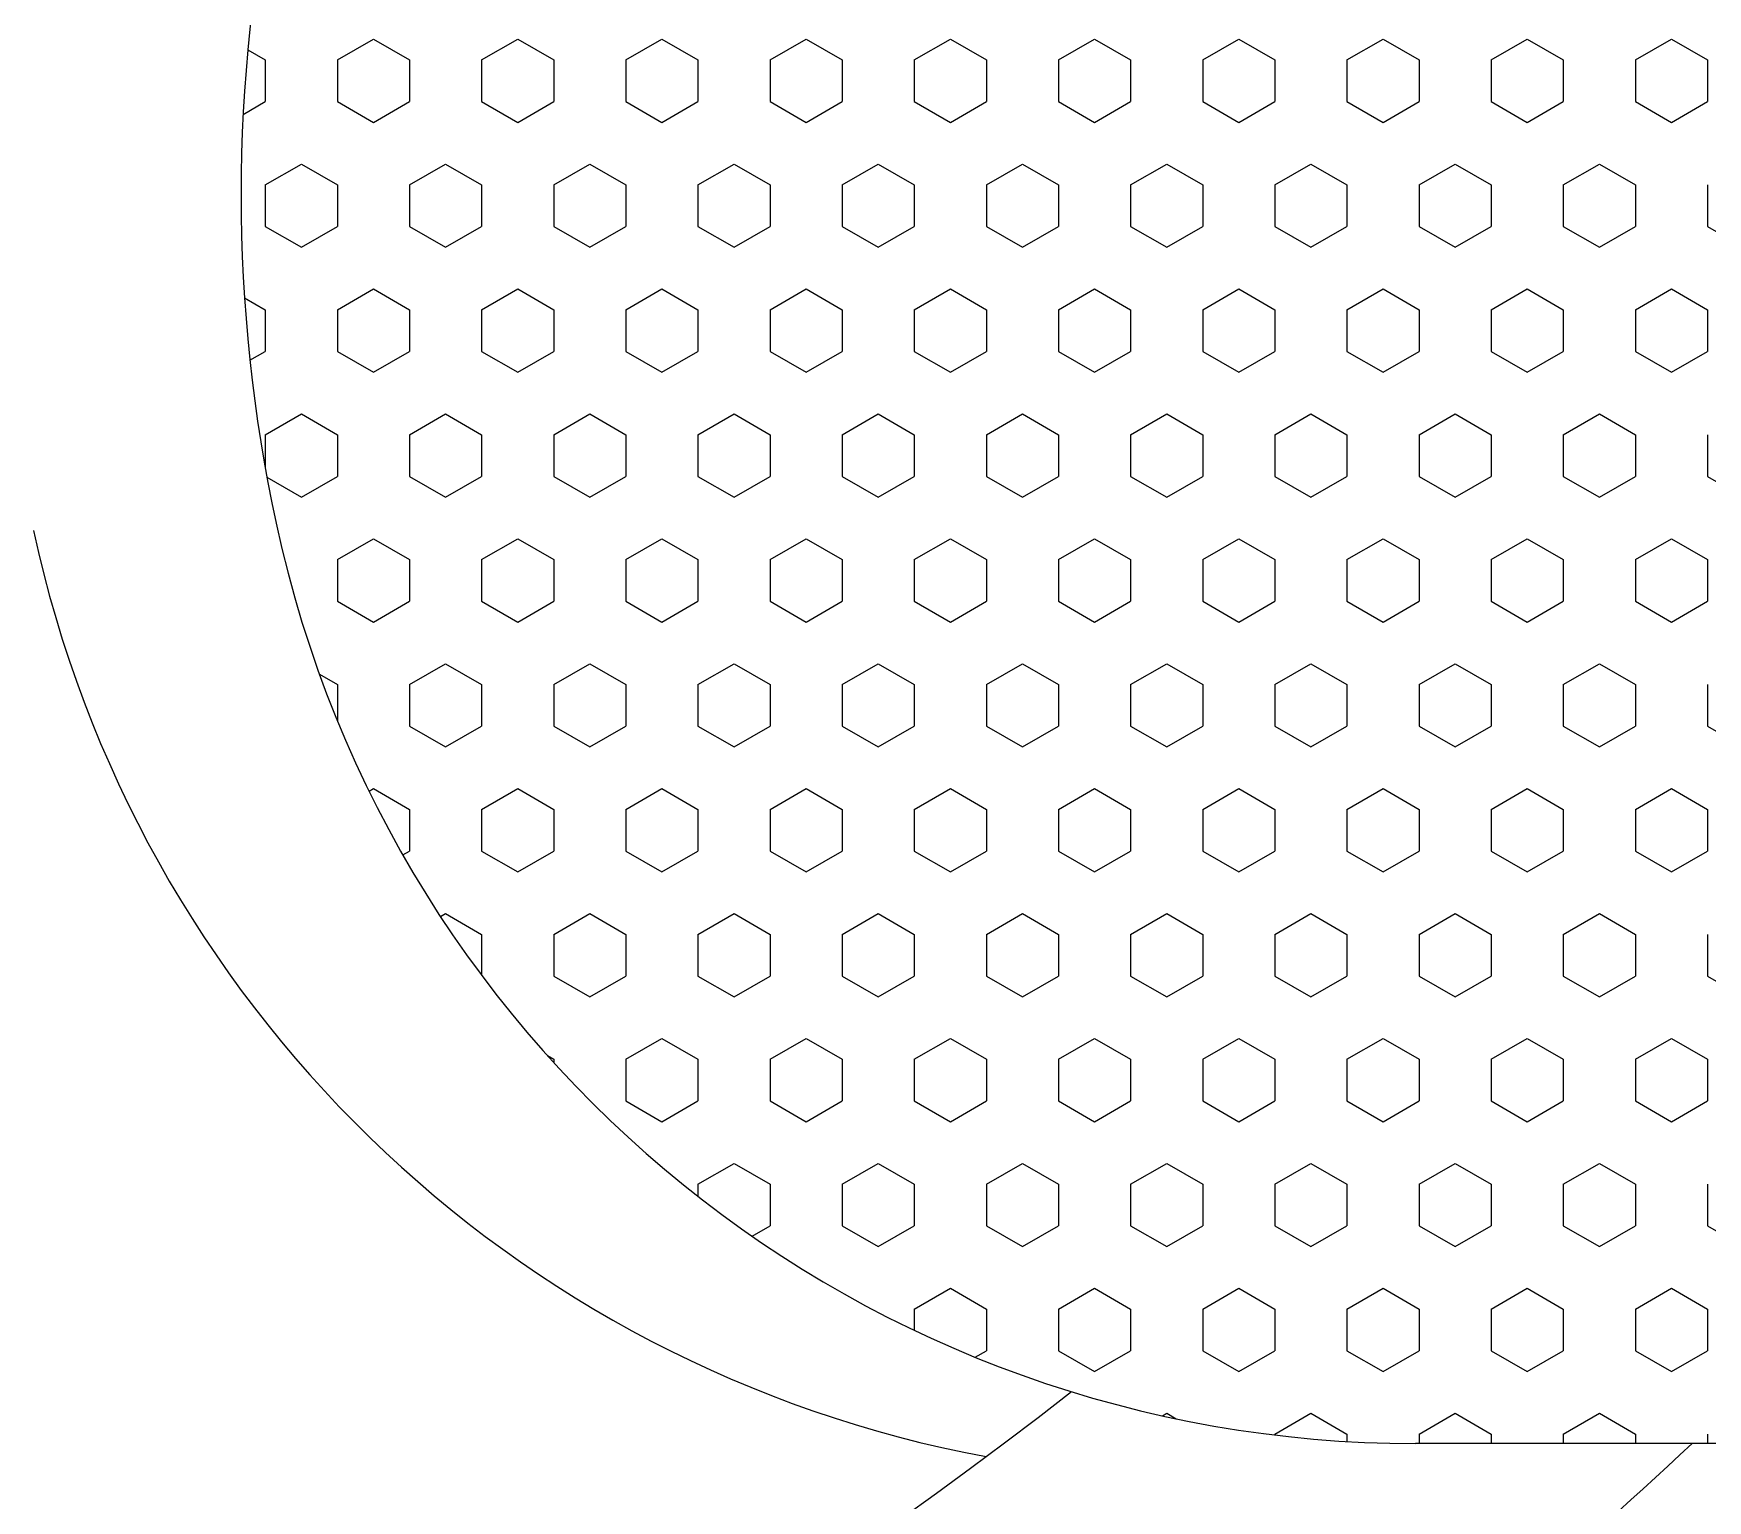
# Model space of a CAD drawing. Header units: millimetres. Extents: x 154.1 to 235.2, y 94.9 to 137.4.
# Drawn here: x 160.8364 to 160.9369, y 120.1725 to 120.2606 of the extents above; entities that cross this region are included whole.
import ezdxf

# ---------------------------------------------------------------- set-up
doc = ezdxf.new("R2010")
doc.units = ezdxf.units.MM
doc.header["$LTSCALE"] = 0.05
doc.layers.add('ACES-I', color=251, linetype='Continuous')

# ---------------------------------------------------------------- blocks, each defined once
blk = doc.blocks.new('*X8')
at = {"color": 0}
for p, q in [((6.145000000867138, 2.593746083833747), (6.146250000867138, 2.595911147343208)), ((6.160000000869939, 2.59374608383213), (6.161250000869939, 2.595911147341591)), ((6.175000000872739, 2.593746083830513), (6.176250000872739, 2.595911147339974)), ((6.190000000875539, 2.593746083828897), (6.191250000875539, 2.595911147338358)), ((6.205000000878339, 2.59374608382728), (6.206250000878339, 2.595911147336741)), ((6.133750000865271, 2.591581020325364), (6.135000000865271, 2.593746083834825)), ((6.135000000000002, 2.59374608498), (6.137500000000002, 2.59374608498)), ((6.138750001425314, 2.591581021647834), (6.137500001425314, 2.593746085157295)), ((6.142500000000002, 2.59374608498), (6.145000000000002, 2.59374608498)), ((6.148750000868072, 2.591581020323747), (6.150000000868071, 2.593746083833208)), ((6.150000000000002, 2.59374608498), (6.152500000000003, 2.59374608498)), ((6.153750001428115, 2.591581021649452), (6.152500001428115, 2.593746085158913)), ((6.157500000000002, 2.59374608498), (6.160000000000003, 2.59374608498)), ((6.163750000870872, 2.591581020322131), (6.165000000870871, 2.593746083831592)), ((6.165000000000003, 2.59374608498), (6.167500000000003, 2.59374608498)), ((6.168750001430915, 2.591581021651069), (6.167500001430915, 2.59374608516053)), ((6.172500000000003, 2.59374608498), (6.175000000000003, 2.59374608498)), ((6.178750000873673, 2.591581020320513), (6.180000000873672, 2.593746083829974)), ((6.180000000000003, 2.59374608498), (6.182500000000004, 2.59374608498)), ((6.183750001433716, 2.591581021652686), (6.182500001433716, 2.593746085162147)), ((6.187500000000004, 2.59374608498), (6.190000000000004, 2.59374608498)), ((6.193750000876473, 2.591581020318896), (6.195000000876473, 2.593746083828357)), ((6.195000000000004, 2.59374608498), (6.197500000000004, 2.59374608498)), ((6.198750001436516, 2.591581021654303), (6.197500001436516, 2.593746085163764)), ((6.202500000000004, 2.59374608498), (6.205000000000005, 2.59374608498)), ((6.208750000879273, 2.59158102031728), (6.210000000879273, 2.593746083826741)), ((6.210000000000004, 2.59374608498), (6.212500000000005, 2.59374608498)), ((6.213750001439317, 2.59158102165592), (6.212500001439317, 2.593746085165381)), ((6.217500000000005, 2.59374608498), (6.218072031699712, 2.59374608498)), ((6.13500000142438, 2.589415958137834), (6.133750001424381, 2.591581021647295)), ((6.137500000866205, 2.589415956815364), (6.138750000866205, 2.591581020324825)), ((6.150000001427181, 2.589415958139452), (6.148750001427182, 2.591581021648913)), ((6.152500000869005, 2.589415956813747), (6.153750000869005, 2.591581020323208)), ((6.165000001429982, 2.589415958141069), (6.163750001429983, 2.59158102165053)), ((6.167500000871805, 2.589415956812131), (6.168750000871805, 2.591581020321592)), ((6.180000001432782, 2.589415958142686), (6.178750001432783, 2.591581021652147)), ((6.182500000874605, 2.589415956810513), (6.183750000874605, 2.591581020319974)), ((6.195000001435583, 2.589415958144303), (6.193750001435584, 2.591581021653764)), ((6.197500000877406, 2.589415956808897), (6.198750000877406, 2.591581020318358)), ((6.210000001438383, 2.58941595814592), (6.208750001438383, 2.591581021655381)), ((6.212500000880206, 2.58941595680728), (6.213750000880205, 2.591581020316741)), ((6.135000000000002, 2.58941595796), (6.137500000000002, 2.58941595796)), ((6.141250000867138, 2.587250893305364), (6.142500000867138, 2.589415956814825)), ((6.142500000000002, 2.58941595796), (6.145000000000002, 2.58941595796)), ((6.146250001426248, 2.587250894629451), (6.145000001426248, 2.589415958138912)), ((6.150000000000002, 2.58941595796), (6.152500000000003, 2.58941595796)), ((6.156250000869939, 2.587250893303747), (6.157500000869939, 2.589415956813208)), ((6.157500000000002, 2.58941595796), (6.160000000000003, 2.58941595796)), ((6.161250001429049, 2.587250894631068), (6.160000001429049, 2.589415958140529)), ((6.165000000000003, 2.58941595796), (6.167500000000003, 2.58941595796)), ((6.171250000872739, 2.58725089330213), (6.172500000872739, 2.589415956811591)), ((6.172500000000003, 2.58941595796), (6.175000000000003, 2.58941595796)), ((6.176250001431849, 2.587250894632686), (6.175000001431849, 2.589415958142147)), ((6.180000000000003, 2.58941595796), (6.182500000000004, 2.58941595796)), ((6.186250000875539, 2.587250893300514), (6.187500000875539, 2.589415956809975)), ((6.187500000000004, 2.58941595796), (6.190000000000004, 2.58941595796)), ((6.191250001434648, 2.587250894634302), (6.190000001434648, 2.589415958143763)), ((6.195000000000004, 2.58941595796), (6.197500000000004, 2.58941595796)), ((6.201250000878339, 2.587250893298897), (6.202500000878339, 2.589415956808358)), ((6.202500000000004, 2.58941595796), (6.205000000000005, 2.58941595796)), ((6.20625000143745, 2.587250894635921), (6.20500000143745, 2.589415958145382)), ((6.210000000000004, 2.58941595796), (6.212500000000005, 2.58941595796)), ((6.216250000881139, 2.587250893297281), (6.217500000881139, 2.589415956806742)), ((6.217500000000005, 2.58941595796), (6.218072031699712, 2.58941595796)), ((6.142500001425314, 2.585085831119451), (6.141250001425314, 2.587250894628912)), ((6.145000000868071, 2.585085829795364), (6.146250000868071, 2.587250893304825)), ((6.157500001428115, 2.585085831121069), (6.156250001428115, 2.58725089463053)), ((6.160000000870872, 2.585085829793748), (6.161250000870871, 2.587250893303209)), ((6.172500001430915, 2.585085831122686), (6.171250001430916, 2.587250894632147)), ((6.175000000873673, 2.58508582979213), (6.176250000873672, 2.587250893301591)), ((6.187500001433716, 2.585085831124303), (6.186250001433717, 2.587250894633764)), ((6.190000000876473, 2.585085829790513), (6.191250000876472, 2.587250893299974)), ((6.202500001436516, 2.58508583112592), (6.201250001436517, 2.587250894635381)), ((6.205000000879273, 2.585085829788897), (6.206250000879272, 2.587250893298358)), ((6.217500001439317, 2.585085831127537), (6.216250001439318, 2.587250894636998)), ((6.133750000866205, 2.582920766286981), (6.135000000866205, 2.585085829796442)), ((6.135000000000002, 2.58508583094), (6.137500000000002, 2.58508583094)), ((6.138750001424381, 2.582920767609451), (6.137500001424381, 2.585085831118912)), ((6.142500000000002, 2.58508583094), (6.145000000000002, 2.58508583094)), ((6.148750000869005, 2.582920766285364), (6.150000000869005, 2.585085829794825)), ((6.150000000000002, 2.58508583094), (6.152500000000003, 2.58508583094)), ((6.153750001427182, 2.582920767611069), (6.152500001427182, 2.58508583112053)), ((6.157500000000002, 2.58508583094), (6.160000000000003, 2.58508583094)), ((6.163750000871805, 2.582920766283748), (6.165000000871805, 2.585085829793209)), ((6.165000000000003, 2.58508583094), (6.167500000000003, 2.58508583094)), ((6.168750001429983, 2.582920767612686), (6.167500001429983, 2.585085831122147)), ((6.172500000000003, 2.58508583094), (6.175000000000003, 2.58508583094)), ((6.178750000874605, 2.58292076628213), (6.180000000874605, 2.585085829791591)), ((6.180000000000003, 2.58508583094), (6.182500000000004, 2.58508583094)), ((6.183750001432783, 2.582920767614303), (6.182500001432783, 2.585085831123764)), ((6.187500000000004, 2.58508583094), (6.190000000000004, 2.58508583094)), ((6.193750000877406, 2.582920766280514), (6.195000000877406, 2.585085829789975)), ((6.195000000000004, 2.58508583094), (6.197500000000004, 2.58508583094)), ((6.198750001435584, 2.58292076761592), (6.197500001435584, 2.585085831125381)), ((6.202500000000004, 2.58508583094), (6.205000000000005, 2.58508583094)), ((6.208750000880205, 2.582920766278897), (6.210000000880205, 2.585085829788358)), ((6.210000000000004, 2.58508583094), (6.212500000000005, 2.58508583094)), ((6.213750001438383, 2.582920767617537), (6.212500001438383, 2.585085831126998)), ((6.217500000000005, 2.58508583094), (6.218072031699712, 2.58508583094)), ((6.135000001423449, 2.580755704099452), (6.133750001423449, 2.582920767608913)), ((6.137500000867138, 2.580755702776981), (6.138750000867137, 2.582920766286442)), ((6.150000001426248, 2.580755704101068), (6.148750001426248, 2.582920767610529)), ((6.152500000869939, 2.580755702775364), (6.153750000869938, 2.582920766284825)), ((6.165000001429049, 2.580755704102685), (6.163750001429049, 2.582920767612146)), ((6.167500000872739, 2.580755702773747), (6.168750000872739, 2.582920766283208)), ((6.180000001431849, 2.580755704104303), (6.178750001431849, 2.582920767613764)), ((6.182500000875539, 2.580755702772131), (6.183750000875539, 2.582920766281592)), ((6.195000001434648, 2.580755704105919), (6.193750001434648, 2.58292076761538)), ((6.197500000878339, 2.580755702770514), (6.198750000878339, 2.582920766279975)), ((6.21000000143745, 2.580755704107538), (6.20875000143745, 2.582920767616999)), ((6.212500000881139, 2.580755702768898), (6.213750000881139, 2.582920766278359)), ((6.135000000000002, 2.58075570392), (6.137500000000002, 2.58075570392)), ((6.141250000868071, 2.578590639266981), (6.142500000868071, 2.580755702776442)), ((6.142500000000002, 2.58075570392), (6.145000000000002, 2.58075570392)), ((6.146250001425314, 2.578590640591068), (6.145000001425315, 2.580755704100529)), ((6.150000000000002, 2.58075570392), (6.152500000000003, 2.58075570392)), ((6.156250000870871, 2.578590639265365), (6.157500000870871, 2.580755702774826)), ((6.157500000000002, 2.58075570392), (6.160000000000003, 2.58075570392)), ((6.161250001428115, 2.578590640592686), (6.160000001428116, 2.580755704102147)), ((6.165000000000003, 2.58075570392), (6.167500000000003, 2.58075570392)), ((6.171250000873672, 2.578590639263747), (6.172500000873672, 2.580755702773208)), ((6.172500000000003, 2.58075570392), (6.175000000000003, 2.58075570392)), ((6.176250001430915, 2.578590640594303), (6.175000001430916, 2.580755704103764)), ((6.180000000000003, 2.58075570392), (6.182500000000004, 2.58075570392)), ((6.186250000876472, 2.57859063926213), (6.187500000876472, 2.580755702771591)), ((6.187500000000004, 2.58075570392), (6.190000000000004, 2.58075570392)), ((6.191250001433716, 2.57859064059592), (6.190000001433717, 2.580755704105381)), ((6.195000000000004, 2.58075570392), (6.197500000000004, 2.58075570392)), ((6.201250000879273, 2.578590639260514), (6.202500000879272, 2.580755702769975)), ((6.202500000000004, 2.58075570392), (6.205000000000005, 2.58075570392)), ((6.206250001436517, 2.578590640597537), (6.205000001436517, 2.580755704106998)), ((6.210000000000004, 2.58075570392), (6.212500000000005, 2.58075570392)), ((6.216250000882073, 2.578590639258898), (6.217500000882072, 2.580755702768359)), ((6.217500000000005, 2.58075570392), (6.218072031699712, 2.58075570392)), ((6.142500001424381, 2.576425577081068), (6.141250001424381, 2.578590640590529)), ((6.145000000869005, 2.576425575756981), (6.146250000869005, 2.578590639266442)), ((6.157500001427182, 2.576425577082686), (6.156250001427182, 2.578590640592147)), ((6.160000000871805, 2.576425575755365), (6.161250000871805, 2.578590639264826)), ((6.172500001429983, 2.576425577084303), (6.171250001429983, 2.578590640593764)), ((6.175000000874605, 2.576425575753747), (6.176250000874605, 2.578590639263208)), ((6.187500001432783, 2.57642557708592), (6.186250001432783, 2.578590640595381)), ((6.190000000877406, 2.576425575752131), (6.191250000877406, 2.578590639261592)), ((6.202500001435584, 2.576425577087537), (6.201250001435584, 2.578590640596998)), ((6.205000000880205, 2.576425575750514), (6.206250000880205, 2.578590639259975)), ((6.217500001438383, 2.576425577089154), (6.216250001438383, 2.578590640598615)), ((6.133750000867138, 2.574260512248598), (6.135000000867137, 2.576425575758059)), ((6.135000000000002, 2.5764255769), (6.137500000000002, 2.5764255769)), ((6.138750001423449, 2.574260513571069), (6.137500001423449, 2.57642557708053)), ((6.142500000000002, 2.5764255769), (6.145000000000002, 2.5764255769)), ((6.148750000869939, 2.574260512246981), (6.150000000869938, 2.576425575756442)), ((6.150000000000002, 2.5764255769), (6.152500000000003, 2.5764255769)), ((6.153750001426248, 2.574260513572685), (6.152500001426248, 2.576425577082146)), ((6.157500000000002, 2.5764255769), (6.160000000000003, 2.5764255769)), ((6.163750000872739, 2.574260512245364), (6.165000000872738, 2.576425575754825)), ((6.165000000000003, 2.5764255769), (6.167500000000003, 2.5764255769)), ((6.168750001429049, 2.574260513574302), (6.167500001429049, 2.576425577083763)), ((6.172500000000003, 2.5764255769), (6.175000000000003, 2.5764255769)), ((6.178750000875539, 2.574260512243748), (6.180000000875538, 2.576425575753209)), ((6.180000000000003, 2.5764255769), (6.182500000000004, 2.5764255769)), ((6.183750001431849, 2.57426051357592), (6.182500001431849, 2.576425577085381)), ((6.187500000000004, 2.5764255769), (6.190000000000004, 2.5764255769)), ((6.193750000878339, 2.574260512242131), (6.195000000878339, 2.576425575751592)), ((6.195000000000004, 2.5764255769), (6.197500000000004, 2.5764255769)), ((6.198750001434648, 2.574260513577536), (6.197500001434649, 2.576425577086997)), ((6.202500000000004, 2.5764255769), (6.205000000000005, 2.5764255769)), ((6.208750000881139, 2.574260512240515), (6.210000000881139, 2.576425575749976)), ((6.210000000000004, 2.5764255769), (6.212500000000005, 2.5764255769)), ((6.21375000143745, 2.574260513579155), (6.212500001437451, 2.576425577088616)), ((6.217500000000005, 2.5764255769), (6.218072031699712, 2.5764255769)), ((6.135000001422515, 2.572095450061068), (6.133750001422515, 2.574260513570529)), ((6.137500000868071, 2.572095448738598), (6.138750000868071, 2.574260512248059)), ((6.150000001425314, 2.572095450062685), (6.148750001425315, 2.574260513572146)), ((6.152500000870871, 2.572095448736982), (6.153750000870871, 2.574260512246443)), ((6.165000001428115, 2.572095450064303), (6.163750001428116, 2.574260513573764)), ((6.167500000873672, 2.572095448735364), (6.168750000873672, 2.574260512244825)), ((6.180000001430916, 2.57209545006592), (6.178750001430916, 2.574260513575381)), ((6.182500000876472, 2.572095448733747), (6.183750000876472, 2.574260512243208)), ((6.195000001433717, 2.572095450067537), (6.193750001433717, 2.574260513576998)), ((6.197500000879272, 2.572095448732131), (6.198750000879272, 2.574260512241592)), ((6.210000001436517, 2.572095450069154), (6.208750001436517, 2.574260513578615)), ((6.212500000882073, 2.572095448730515), (6.213750000882072, 2.574260512239976)), ((6.135000000000002, 2.57209544988), (6.137500000000002, 2.57209544988)), ((6.141250000869005, 2.569930385228598), (6.142500000869004, 2.572095448738059)), ((6.142500000000002, 2.57209544988), (6.145000000000002, 2.57209544988)), ((6.146250001424381, 2.569930386552685), (6.145000001424381, 2.572095450062146)), ((6.150000000000002, 2.57209544988), (6.152500000000003, 2.57209544988)), ((6.156250000871805, 2.569930385226982), (6.157500000871805, 2.572095448736443)), ((6.157500000000002, 2.57209544988), (6.160000000000003, 2.57209544988)), ((6.161250001427182, 2.569930386554303), (6.160000001427182, 2.572095450063764)), ((6.165000000000003, 2.57209544988), (6.167500000000003, 2.57209544988)), ((6.171250000874605, 2.569930385225364), (6.172500000874605, 2.572095448734825)), ((6.172500000000003, 2.57209544988), (6.175000000000003, 2.57209544988)), ((6.176250001429983, 2.56993038655592), (6.175000001429983, 2.572095450065381)), ((6.180000000000003, 2.57209544988), (6.182500000000004, 2.57209544988)), ((6.186250000877406, 2.569930385223748), (6.187500000877406, 2.572095448733209)), ((6.187500000000004, 2.57209544988), (6.190000000000004, 2.57209544988)), ((6.191250001432783, 2.569930386557537), (6.190000001432783, 2.572095450066998)), ((6.195000000000004, 2.57209544988), (6.197500000000004, 2.57209544988)), ((6.201250000880205, 2.569930385222131), (6.202500000880205, 2.572095448731592)), ((6.202500000000004, 2.57209544988), (6.205000000000005, 2.57209544988)), ((6.206250001435584, 2.569930386559154), (6.205000001435584, 2.572095450068615)), ((6.210000000000004, 2.57209544988), (6.212500000000005, 2.57209544988)), ((6.216250000883005, 2.569930385220514), (6.217500000883005, 2.572095448729975)), ((6.217500000000005, 2.57209544988), (6.217950413038547, 2.57209544988)), ((6.142500001423449, 2.567765323042686), (6.141250001423449, 2.569930386552147)), ((6.145000000869938, 2.567765321718598), (6.146250000869938, 2.569930385228059)), ((6.157500001426248, 2.567765323044302), (6.156250001426248, 2.569930386553763)), ((6.160000000872738, 2.567765321716981), (6.161250000872738, 2.569930385226442)), ((6.172500001429049, 2.567765323045919), (6.171250001429049, 2.56993038655538)), ((6.175000000875539, 2.567765321715365), (6.176250000875538, 2.569930385224826)), ((6.187500001431849, 2.567765323047537), (6.18625000143185, 2.569930386556998)), ((6.190000000878339, 2.567765321713748), (6.191250000878338, 2.569930385223209)), ((6.202500001434649, 2.567765323049153), (6.201250001434649, 2.569930386558614)), ((6.205000000881139, 2.567765321712132), (6.206250000881139, 2.569930385221593)), ((6.21750000143745, 2.567765323050772), (6.216250001437451, 2.569930386560233)), ((6.133750000868071, 2.565600258210215), (6.135000000868071, 2.567765321719676)), ((6.135000000000002, 2.56776532286), (6.137500000000002, 2.56776532286)), ((6.138750001422515, 2.565600259532685), (6.137500001422516, 2.567765323042146)), ((6.142500000000002, 2.56776532286), (6.145000000000002, 2.56776532286)), ((6.148750000870871, 2.565600258208599), (6.150000000870871, 2.56776532171806)), ((6.150000000000002, 2.56776532286), (6.152500000000003, 2.56776532286)), ((6.153750001425315, 2.565600259534302), (6.152500001425315, 2.567765323043763)), ((6.157500000000002, 2.56776532286), (6.160000000000003, 2.56776532286)), ((6.163750000873672, 2.565600258206981), (6.165000000873672, 2.567765321716442)), ((6.165000000000003, 2.56776532286), (6.167500000000003, 2.56776532286)), ((6.168750001428116, 2.56560025953592), (6.167500001428116, 2.567765323045381)), ((6.172500000000003, 2.56776532286), (6.175000000000003, 2.56776532286)), ((6.178750000876472, 2.565600258205364), (6.180000000876472, 2.567765321714825)), ((6.180000000000003, 2.56776532286), (6.182500000000004, 2.56776532286)), ((6.183750001430916, 2.565600259537537), (6.182500001430916, 2.567765323046998)), ((6.187500000000004, 2.56776532286), (6.190000000000004, 2.56776532286)), ((6.193750000879272, 2.565600258203748), (6.195000000879272, 2.567765321713209)), ((6.195000000000004, 2.56776532286), (6.197500000000004, 2.56776532286)), ((6.198750001433717, 2.565600259539154), (6.197500001433717, 2.567765323048615)), ((6.202500000000004, 2.56776532286), (6.205000000000005, 2.56776532286)), ((6.208750000882072, 2.565600258202132), (6.210000000882072, 2.567765321711593)), ((6.210000000000004, 2.56776532286), (6.212500000000005, 2.56776532286)), ((6.213750001436517, 2.565600259540771), (6.212500001436517, 2.567765323050232)), ((6.217500000000005, 2.56776532286), (6.217559574637371, 2.56776532286)), ((6.135000001421581, 2.563435196022685), (6.133750001421581, 2.565600259532146)), ((6.137500000869005, 2.563435194700215), (6.138750000869004, 2.565600258209676)), ((6.150000001424381, 2.563435196024302), (6.148750001424381, 2.565600259533763)), ((6.152500000871805, 2.563435194698599), (6.153750000871804, 2.56560025820806)), ((6.165000001427182, 2.56343519602592), (6.163750001427182, 2.565600259535381)), ((6.167500000874605, 2.563435194696981), (6.168750000874605, 2.565600258206442)), ((6.180000001429983, 2.563435196027537), (6.178750001429983, 2.565600259536998)), ((6.182500000877406, 2.563435194695365), (6.183750000877406, 2.565600258204826)), ((6.195000001432783, 2.563435196029154), (6.193750001432783, 2.565600259538615)), ((6.197500000880205, 2.563435194693748), (6.198750000880205, 2.565600258203209)), ((6.210000001435584, 2.563435196030771), (6.208750001435584, 2.565600259540232)), ((6.212500000883005, 2.563435194692131), (6.213750000883005, 2.565600258201592)), ((6.135000000000002, 2.56343519584), (6.137500000000002, 2.56343519584)), ((6.141250000869938, 2.561270131190215), (6.142500000869938, 2.563435194699676)), ((6.142500000000002, 2.56343519584), (6.145000000000002, 2.56343519584)), ((6.146250001423449, 2.561270132514303), (6.145000001423449, 2.563435196023764)), ((6.150000000000002, 2.56343519584), (6.152500000000003, 2.56343519584)), ((6.156250000872738, 2.561270131188598), (6.157500000872738, 2.563435194698059)), ((6.157500000000002, 2.56343519584), (6.160000000000003, 2.56343519584)), ((6.161250001426248, 2.561270132515919), (6.160000001426249, 2.56343519602538)), ((6.165000000000003, 2.56343519584), (6.167500000000003, 2.56343519584)), ((6.171250000875538, 2.561270131186982), (6.172500000875538, 2.563435194696443)), ((6.172500000000003, 2.56343519584), (6.175000000000003, 2.56343519584)), ((6.176250001429049, 2.561270132517536), (6.17500000142905, 2.563435196026997)), ((6.180000000000003, 2.56343519584), (6.182500000000004, 2.56343519584)), ((6.186250000878339, 2.561270131185365), (6.187500000878338, 2.563435194694826)), ((6.187500000000004, 2.56343519584), (6.190000000000004, 2.56343519584)), ((6.191250001431849, 2.561270132519154), (6.19000000143185, 2.563435196028615)), ((6.195000000000004, 2.56343519584), (6.197500000000004, 2.56343519584)), ((6.201250000881139, 2.561270131183749), (6.202500000881138, 2.56343519469321)), ((6.202500000000004, 2.56343519584), (6.205000000000005, 2.56343519584)), ((6.206250001434649, 2.56127013252077), (6.205000001434649, 2.563435196030231)), ((6.210000000000004, 2.56343519584), (6.212500000000005, 2.56343519584)), ((6.216250000883939, 2.561270131182132), (6.216579120167123, 2.561840182502357)), ((6.142500001422516, 2.559105069004302), (6.141250001422516, 2.561270132513763)), ((6.145000000870871, 2.559105067680216), (6.146250000870871, 2.561270131189677)), ((6.157500001425315, 2.559105069005919), (6.156250001425315, 2.56127013251538)), ((6.160000000873672, 2.559105067678598), (6.161250000873672, 2.561270131188059)), ((6.172500001428116, 2.559105069007537), (6.171250001428116, 2.561270132516998)), ((6.175000000876472, 2.559105067676981), (6.176250000876472, 2.561270131186442)), ((6.187500001430916, 2.559105069009154), (6.186250001430916, 2.561270132518615)), ((6.190000000879272, 2.559105067675365), (6.191250000879272, 2.561270131184826)), ((6.202500001433717, 2.559105069010771), (6.201250001433717, 2.561270132520232)), ((6.205000000882072, 2.559105067673749), (6.206250000882072, 2.56127013118321)), ((6.21639976205654, 2.561010739518998), (6.216250001436517, 2.561270132521849)), ((6.133750000869004, 2.556940004171832), (6.135000000869004, 2.559105067681293)), ((6.135000000000002, 2.55910506882), (6.137500000000003, 2.55910506882)), ((6.138750001421581, 2.556940005494302), (6.137500001421581, 2.559105069003763)), ((6.142500000000003, 2.55910506882), (6.145000000000003, 2.55910506882)), ((6.148750000871805, 2.556940004170216), (6.150000000871804, 2.559105067679677)), ((6.150000000000003, 2.55910506882), (6.152500000000003, 2.55910506882)), ((6.153750001424381, 2.556940005495919), (6.152500001424381, 2.55910506900538)), ((6.157500000000003, 2.55910506882), (6.160000000000004, 2.55910506882)), ((6.163750000874605, 2.556940004168598), (6.165000000874604, 2.559105067678059)), ((6.165000000000004, 2.55910506882), (6.167500000000004, 2.55910506882)), ((6.168750001427182, 2.556940005497537), (6.167500001427182, 2.559105069006998)), ((6.172500000000004, 2.55910506882), (6.175000000000004, 2.55910506882)), ((6.178750000877406, 2.556940004166982), (6.180000000877405, 2.559105067676443)), ((6.180000000000004, 2.55910506882), (6.182500000000005, 2.55910506882)), ((6.183750001429983, 2.556940005499154), (6.182500001429983, 2.559105069008615)), ((6.187500000000004, 2.55910506882), (6.190000000000005, 2.55910506882)), ((6.193750000880205, 2.556940004165365), (6.195000000880205, 2.559105067674826)), ((6.195000000000005, 2.55910506882), (6.197500000000005, 2.55910506882)), ((6.198750001432783, 2.556940005500771), (6.197500001432783, 2.559105069010232)), ((6.202500000000005, 2.55910506882), (6.205000000000005, 2.55910506882)), ((6.208750000883005, 2.556940004163748), (6.210000000883005, 2.559105067673209)), ((6.210000000000005, 2.55910506882), (6.212500000000006, 2.55910506882)), ((6.213750001435584, 2.556940005502388), (6.212500001435584, 2.559105069011849)), ((6.135000001420648, 2.554774941984303), (6.133750001420649, 2.556940005493764)), ((6.137500000869938, 2.554774940661832), (6.138750000869938, 2.556940004171293)), ((6.150000001423449, 2.55477494198592), (6.14875000142345, 2.556940005495381)), ((6.152500000872738, 2.554774940660215), (6.153750000872738, 2.556940004169676)), ((6.165000001426248, 2.554774941987536), (6.163750001426249, 2.556940005496997)), ((6.167500000875538, 2.554774940658599), (6.168750000875538, 2.55694000416806)), ((6.180000001429049, 2.554774941989153), (6.17875000142905, 2.556940005498614)), ((6.182500000878338, 2.554774940656982), (6.183750000878338, 2.556940004166443)), ((6.19500000143185, 2.554774941990771), (6.19375000143185, 2.556940005500232)), ((6.197500000881139, 2.554774940655366), (6.198750000881138, 2.556940004164827)), ((6.210000001434649, 2.554774941992387), (6.208750001434649, 2.556940005501848)), ((6.212500000883939, 2.554774940653749), (6.213750000883938, 2.55694000416321)), ((6.135000000000002, 2.5547749418), (6.137500000000003, 2.5547749418)), ((6.141250000870871, 2.552609877151833), (6.142500000870871, 2.554774940661294)), ((6.142500000000003, 2.5547749418), (6.145000000000003, 2.5547749418)), ((6.146250001422516, 2.552609878475919), (6.145000001422516, 2.55477494198538)), ((6.150000000000003, 2.5547749418), (6.152500000000003, 2.5547749418)), ((6.156250000873672, 2.552609877150215), (6.157500000873672, 2.554774940659676)), ((6.157500000000003, 2.5547749418), (6.160000000000004, 2.5547749418)), ((6.161250001425315, 2.552609878477536), (6.160000001425315, 2.554774941986997)), ((6.165000000000004, 2.5547749418), (6.167500000000004, 2.5547749418)), ((6.171250000876472, 2.552609877148598), (6.172500000876472, 2.554774940658059)), ((6.172500000000004, 2.5547749418), (6.175000000000004, 2.5547749418)), ((6.176250001428116, 2.552609878479154), (6.175000001428116, 2.554774941988615)), ((6.180000000000004, 2.5547749418), (6.182500000000005, 2.5547749418)), ((6.186250000879272, 2.552609877146982), (6.187500000879272, 2.554774940656443)), ((6.187500000000004, 2.5547749418), (6.190000000000005, 2.5547749418)), ((6.191250001430916, 2.552609878480771), (6.190000001430916, 2.554774941990232)), ((6.195000000000005, 2.5547749418), (6.197500000000005, 2.5547749418)), ((6.201250000882072, 2.552609877145366), (6.202500000882072, 2.554774940654827)), ((6.202500000000005, 2.5547749418), (6.205000000000005, 2.5547749418)), ((6.206250001433717, 2.552609878482388), (6.205000001433717, 2.554774941991849)), ((6.210000000000005, 2.5547749418), (6.212500000000006, 2.5547749418)), ((6.142500001421581, 2.550444814965919), (6.141250001421581, 2.55260987847538)), ((6.145000000871804, 2.550444813641833), (6.146250000871804, 2.552609877151294)), ((6.157500001424381, 2.550444814967536), (6.156250001424382, 2.552609878476997)), ((6.160000000874605, 2.550444813640215), (6.161250000874604, 2.552609877149676)), ((6.172500001427182, 2.550444814969154), (6.171250001427182, 2.552609878478615)), ((6.175000000877406, 2.550444813638599), (6.176250000877405, 2.55260987714806)), ((6.187500001429983, 2.550444814970771), (6.186250001429983, 2.552609878480232)), ((6.190000000880205, 2.550444813636982), (6.191250000880204, 2.552609877146443)), ((6.202500001432783, 2.550444814972388), (6.201250001432784, 2.552609878481849)), ((6.205000000883005, 2.550444813635365), (6.206250000883005, 2.552609877144826)), ((6.133750000869938, 2.548279750133449), (6.135000000869938, 2.55044481364291)), ((6.135000000000002, 2.55044481478), (6.137500000000003, 2.55044481478)), ((6.138750001420648, 2.54827975145592), (6.137500001420649, 2.550444814965381)), ((6.142500000000003, 2.55044481478), (6.145000000000003, 2.55044481478)), ((6.148750000872738, 2.548279750131832), (6.150000000872738, 2.550444813641293)), ((6.150000000000003, 2.55044481478), (6.152500000000003, 2.55044481478)), ((6.153750001423449, 2.548279751457537), (6.15250000142345, 2.550444814966998)), ((6.157500000000003, 2.55044481478), (6.160000000000004, 2.55044481478)), ((6.163750000875538, 2.548279750130216), (6.165000000875538, 2.550444813639677)), ((6.165000000000004, 2.55044481478), (6.167500000000004, 2.55044481478)), ((6.168750001426249, 2.548279751459153), (6.167500001426249, 2.550444814968614)), ((6.172500000000004, 2.55044481478), (6.175000000000004, 2.55044481478)), ((6.178750000878338, 2.548279750128599), (6.180000000878338, 2.55044481363806)), ((6.180000000000004, 2.55044481478), (6.182500000000005, 2.55044481478)), ((6.18375000142905, 2.54827975146077), (6.18250000142905, 2.550444814970231)), ((6.187500000000004, 2.55044481478), (6.190000000000005, 2.55044481478)), ((6.193750000881138, 2.548279750126983), (6.195000000881138, 2.550444813636444)), ((6.195000000000005, 2.55044481478), (6.197500000000005, 2.55044481478)), ((6.19875000143185, 2.548279751462388), (6.19750000143185, 2.550444814971849)), ((6.202500000000005, 2.55044481478), (6.205000000000005, 2.55044481478)), ((6.208750000883938, 2.548279750125366), (6.210000000883938, 2.550444813634827)), ((6.210000000000005, 2.55044481478), (6.212500000000006, 2.55044481478)), ((6.212885448404393, 2.549777201238247), (6.212500001434649, 2.550444814973465)), ((6.135000001419715, 2.54611468794592), (6.133750001419715, 2.548279751455381)), ((6.137500000870871, 2.54611468662345), (6.13875000087087, 2.548279750132911)), ((6.150000001422516, 2.546114687947536), (6.148750001422516, 2.548279751456997)), ((6.152500000873672, 2.546114686621832), (6.153750000873671, 2.548279750131293)), ((6.165000001425315, 2.546114687949153), (6.163750001425315, 2.548279751458614)), ((6.167500000876472, 2.546114686620215), (6.168750000876472, 2.548279750129676)), ((6.180000001428116, 2.546114687950771), (6.178750001428116, 2.548279751460232)), ((6.182500000879272, 2.546114686618599), (6.183750000879272, 2.54827975012806)), ((6.195000001430916, 2.546114687952388), (6.193750001430916, 2.548279751461849)), ((6.197500000882072, 2.546114686616983), (6.198750000882072, 2.548279750126444)), ((6.210000001433717, 2.546114687954005), (6.208750001433717, 2.548279751463466)), ((6.135000000000002, 2.54611468776), (6.137500000000003, 2.54611468776)), ((6.141250000871804, 2.54394962311345), (6.142500000871804, 2.546114686622911)), ((6.142500000000003, 2.54611468776), (6.145000000000003, 2.54611468776)), ((6.146250001421581, 2.543949624437536), (6.145000001421582, 2.546114687946997)), ((6.150000000000003, 2.54611468776), (6.152500000000003, 2.54611468776)), ((6.156250000874604, 2.543949623111832), (6.157500000874604, 2.546114686621293)), ((6.157500000000003, 2.54611468776), (6.160000000000004, 2.54611468776)), ((6.161250001424381, 2.543949624439153), (6.160000001424382, 2.546114687948614)), ((6.165000000000004, 2.54611468776), (6.167500000000004, 2.54611468776)), ((6.171250000877405, 2.543949623110216), (6.172500000877405, 2.546114686619677)), ((6.172500000000004, 2.54611468776), (6.175000000000004, 2.54611468776)), ((6.176250001427182, 2.543949624440771), (6.175000001427183, 2.546114687950232)), ((6.180000000000004, 2.54611468776), (6.182500000000005, 2.54611468776)), ((6.186250000880205, 2.543949623108599), (6.187500000880204, 2.54611468661806)), ((6.187500000000004, 2.54611468776), (6.190000000000005, 2.54611468776)), ((6.191250001429983, 2.543949624442388), (6.190000001429984, 2.546114687951849)), ((6.195000000000005, 2.54611468776), (6.197500000000005, 2.54611468776)), ((6.201250000883005, 2.543949623106982), (6.202500000883004, 2.546114686616443)), ((6.202500000000005, 2.54611468776), (6.205000000000005, 2.54611468776)), ((6.206250001432783, 2.543949624444005), (6.205000001432784, 2.546114687953466)), ((6.210000000000005, 2.54611468776), (6.211267528755436, 2.54611468776)), ((6.142500001420649, 2.541784560927537), (6.141250001420649, 2.543949624436998)), ((6.145000000872738, 2.541784559603449), (6.146250000872738, 2.54394962311291)), ((6.15750000142345, 2.541784560929154), (6.15625000142345, 2.543949624438615)), ((6.160000000875538, 2.541784559601833), (6.161250000875538, 2.543949623111294)), ((6.172500001426249, 2.54178456093077), (6.171250001426249, 2.543949624440231)), ((6.175000000878338, 2.541784559600216), (6.176250000878338, 2.543949623109677)), ((6.18750000142905, 2.541784560932387), (6.18625000142905, 2.543949624441848)), ((6.190000000881138, 2.5417845595986), (6.191250000881138, 2.543949623108061)), ((6.20250000143185, 2.541784560934005), (6.20125000143185, 2.543949624443466)), ((6.205000000883938, 2.541784559596983), (6.206250000883938, 2.543949623106444)), ((6.133750000870871, 2.539619496095067), (6.13500000087087, 2.541784559604528)), ((6.135000000000002, 2.54178456074), (6.137500000000002, 2.54178456074)), ((6.138750001419715, 2.539619497417537), (6.137500001419715, 2.541784560926998)), ((6.142500000000002, 2.54178456074), (6.145000000000002, 2.54178456074)), ((6.148750000873672, 2.53961949609345), (6.150000000873671, 2.54178455960291)), ((6.150000000000002, 2.54178456074), (6.152500000000003, 2.54178456074)), ((6.153750001422516, 2.539619497419153), (6.152500001422516, 2.541784560928614)), ((6.157500000000002, 2.54178456074), (6.160000000000003, 2.54178456074)), ((6.163750000876472, 2.539619496091832), (6.165000000876471, 2.541784559601293)), ((6.165000000000003, 2.54178456074), (6.167500000000003, 2.54178456074)), ((6.168750001425315, 2.53961949742077), (6.167500001425315, 2.541784560930231)), ((6.172500000000003, 2.54178456074), (6.175000000000003, 2.54178456074)), ((6.178750000879272, 2.539619496090216), (6.180000000879271, 2.541784559599677)), ((6.180000000000003, 2.54178456074), (6.182500000000004, 2.54178456074)), ((6.183750001428116, 2.539619497422388), (6.182500001428116, 2.541784560931849)), ((6.187500000000004, 2.54178456074), (6.190000000000004, 2.54178456074)), ((6.193750000882072, 2.5396194960886), (6.195000000882072, 2.541784559598061)), ((6.195000000000004, 2.54178456074), (6.197500000000004, 2.54178456074)), ((6.198750001430916, 2.539619497424005), (6.197500001430917, 2.541784560933466)), ((6.202500000000004, 2.54178456074), (6.205000000000005, 2.54178456074)), ((6.135000001418781, 2.537454433907536), (6.133750001418782, 2.539619497416997)), ((6.137500000871804, 2.537454432585067), (6.138750000871804, 2.539619496094528)), ((6.150000001421581, 2.537454433909153), (6.148750001421582, 2.539619497418614)), ((6.152500000874604, 2.537454432583449), (6.153750000874604, 2.53961949609291)), ((6.165000001424382, 2.53745443391077), (6.163750001424382, 2.539619497420231)), ((6.167500000877405, 2.537454432581833), (6.168750000877405, 2.539619496091294)), ((6.180000001427183, 2.537454433912388), (6.178750001427183, 2.539619497421849)), ((6.182500000880204, 2.537454432580216), (6.183750000880204, 2.539619496089677)), ((6.195000001429984, 2.537454433914005), (6.193750001429984, 2.539619497423466)), ((6.197500000883005, 2.537454432578599), (6.198750000883004, 2.53961949608806)), ((6.135000000000002, 2.53745443372), (6.137500000000002, 2.53745443372)), ((6.141250000872738, 2.535289369075066), (6.142500000872738, 2.537454432584527)), ((6.142500000000002, 2.53745443372), (6.145000000000002, 2.53745443372)), ((6.146250001420649, 2.535289370399154), (6.145000001420649, 2.537454433908615)), ((6.150000000000002, 2.53745443372), (6.152500000000003, 2.53745443372)), ((6.156250000875538, 2.53528936907345), (6.157500000875538, 2.537454432582911)), ((6.157500000000002, 2.53745443372), (6.160000000000003, 2.53745443372)), ((6.16125000142345, 2.535289370400771), (6.16000000142345, 2.537454433910232)), ((6.165000000000003, 2.53745443372), (6.167500000000003, 2.53745443372)), ((6.171250000878338, 2.535289369071833), (6.172500000878338, 2.537454432581294)), ((6.172500000000003, 2.53745443372), (6.175000000000003, 2.53745443372)), ((6.176250001426249, 2.535289370402387), (6.175000001426249, 2.537454433911848)), ((6.180000000000003, 2.53745443372), (6.182500000000004, 2.53745443372)), ((6.186250000881138, 2.535289369070217), (6.187500000881138, 2.537454432579678)), ((6.187500000000004, 2.53745443372), (6.190000000000004, 2.53745443372)), ((6.19125000142905, 2.535289370404004), (6.19000000142905, 2.537454433913465)), ((6.195000000000004, 2.53745443372), (6.197500000000004, 2.53745443372)), ((6.201250000883938, 2.5352893690686), (6.202500000883938, 2.537454432578061)), ((6.202500000000004, 2.53745443372), (6.205000000000005, 2.53745443372)), ((6.205624154726222, 2.536373368697519), (6.20500000143185, 2.537454433915083)), ((6.142500001419715, 2.533124306889154), (6.141250001419715, 2.535289370398615)), ((6.145000000873671, 2.533124305565067), (6.146250000873671, 2.535289369074528)), ((6.157500001422516, 2.533124306890771), (6.156250001422516, 2.535289370400232)), ((6.160000000876471, 2.533124305563449), (6.161250000876471, 2.53528936907291)), ((6.172500001425315, 2.533124306892387), (6.171250001425316, 2.535289370401848)), ((6.175000000879272, 2.533124305561833), (6.176250000879271, 2.535289369071294)), ((6.187500001428116, 2.533124306894005), (6.186250001428117, 2.535289370403466)), ((6.190000000882072, 2.533124305560217), (6.191250000882071, 2.535289369069678)), ((6.202500001430916, 2.533124306895622), (6.201250001430917, 2.535289370405083)), ((6.133750000871804, 2.530959242056684), (6.135000000871804, 2.533124305566145)), ((6.135000000000002, 2.5331243067), (6.137500000000002, 2.5331243067)), ((6.138750001418781, 2.530959243379153), (6.137500001418782, 2.533124306888614)), ((6.142500000000002, 2.5331243067), (6.145000000000002, 2.5331243067)), ((6.148750000874604, 2.530959242055066), (6.150000000874604, 2.533124305564527)), ((6.150000000000002, 2.5331243067), (6.152500000000003, 2.5331243067)), ((6.153750001421582, 2.53095924338077), (6.152500001421582, 2.533124306890231)), ((6.157500000000002, 2.5331243067), (6.160000000000003, 2.5331243067)), ((6.163750000877405, 2.53095924205345), (6.165000000877405, 2.533124305562911)), ((6.165000000000003, 2.5331243067), (6.167500000000003, 2.5331243067)), ((6.168750001424382, 2.530959243382387), (6.167500001424382, 2.533124306891848)), ((6.172500000000003, 2.5331243067), (6.175000000000003, 2.5331243067)), ((6.178750000880204, 2.530959242051833), (6.180000000880204, 2.533124305561294)), ((6.180000000000003, 2.5331243067), (6.182500000000004, 2.5331243067)), ((6.183750001427183, 2.530959243384005), (6.182500001427183, 2.533124306893466)), ((6.187500000000004, 2.5331243067), (6.190000000000004, 2.5331243067)), ((6.193750000883004, 2.530959242050216), (6.195000000883004, 2.533124305559677)), ((6.195000000000004, 2.5331243067), (6.197500000000004, 2.5331243067)), ((6.198750001429984, 2.530959243385622), (6.197500001429984, 2.533124306895083)), ((6.202500000000004, 2.5331243067), (6.203233269744739, 2.5331243067)), ((6.135000001417848, 2.528794179869154), (6.133750001417848, 2.530959243378615)), ((6.137500000872738, 2.528794178546683), (6.138750000872737, 2.530959242056144)), ((6.150000001420649, 2.528794179870771), (6.148750001420649, 2.530959243380232)), ((6.152500000875538, 2.528794178545067), (6.153750000875537, 2.530959242054528)), ((6.16500000142345, 2.528794179872388), (6.16375000142345, 2.530959243381849)), ((6.167500000878338, 2.52879417854345), (6.168750000878338, 2.530959242052911)), ((6.180000001426249, 2.528794179874004), (6.178750001426249, 2.530959243383465)), ((6.182500000881138, 2.528794178541834), (6.183750000881138, 2.530959242051295)), ((6.19500000142905, 2.528794179875621), (6.19375000142905, 2.530959243385082)), ((6.197500000883938, 2.528794178540217), (6.198750000883938, 2.530959242049678)), ((6.135000000000002, 2.52879417968), (6.137500000000002, 2.52879417968)), ((6.141250000873671, 2.526629115036684), (6.142500000873671, 2.528794178546145)), ((6.142500000000002, 2.52879417968), (6.145000000000002, 2.52879417968)), ((6.146250001419715, 2.526629116360771), (6.145000001419715, 2.528794179870232)), ((6.150000000000002, 2.52879417968), (6.152500000000003, 2.52879417968)), ((6.156250000876471, 2.526629115035066), (6.157500000876471, 2.528794178544527)), ((6.157500000000002, 2.52879417968), (6.160000000000003, 2.52879417968)), ((6.161250001422516, 2.526629116362388), (6.160000001422516, 2.528794179871849)), ((6.165000000000003, 2.52879417968), (6.167500000000003, 2.52879417968)), ((6.171250000879271, 2.52662911503345), (6.172500000879271, 2.528794178542911)), ((6.172500000000003, 2.52879417968), (6.175000000000003, 2.52879417968)), ((6.176250001425315, 2.526629116364004), (6.175000001425316, 2.528794179873465)), ((6.180000000000003, 2.52879417968), (6.182500000000004, 2.52879417968)), ((6.186250000882072, 2.526629115031834), (6.187500000882071, 2.528794178541295)), ((6.187500000000004, 2.52879417968), (6.190000000000004, 2.52879417968)), ((6.191250001428116, 2.526629116365622), (6.190000001428117, 2.528794179875083)), ((6.195000000000004, 2.52879417968), (6.197500000000004, 2.52879417968)), ((6.142500001418782, 2.52446405285077), (6.141250001418782, 2.526629116360231)), ((6.145000000874604, 2.524464051526683), (6.146250000874604, 2.526629115036144)), ((6.157500001421582, 2.524464052852387), (6.156250001421582, 2.526629116361848)), ((6.160000000877405, 2.524464051525067), (6.161250000877405, 2.526629115034528)), ((6.172500001424382, 2.524464052854004), (6.171250001424382, 2.526629116363465)), ((6.175000000880204, 2.52446405152345), (6.176250000880204, 2.526629115032911)), ((6.187500001427183, 2.524464052855622), (6.186250001427183, 2.526629116365083)), ((6.190000000883004, 2.524464051521833), (6.191250000883004, 2.526629115031294)), ((6.133750000872737, 2.5222989880183), (6.135000000872737, 2.524464051527761)), ((6.135000000000001, 2.52446405266), (6.137500000000001, 2.52446405266)), ((6.138750001417848, 2.522298989340771), (6.137500001417848, 2.524464052850232)), ((6.142500000000001, 2.52446405266), (6.145000000000001, 2.52446405266)), ((6.148750000875538, 2.522298988016684), (6.150000000875537, 2.524464051526145)), ((6.150000000000001, 2.52446405266), (6.152500000000002, 2.52446405266)), ((6.153750001420649, 2.522298989342388), (6.152500001420649, 2.524464052851849)), ((6.157500000000002, 2.52446405266), (6.160000000000002, 2.52446405266)), ((6.163750000878338, 2.522298988015067), (6.165000000878337, 2.524464051524528)), ((6.165000000000002, 2.52446405266), (6.167500000000002, 2.52446405266)), ((6.16875000142345, 2.522298989344005), (6.16750000142345, 2.524464052853466)), ((6.172500000000002, 2.52446405266), (6.175000000000002, 2.52446405266)), ((6.178750000881138, 2.522298988013451), (6.180000000881138, 2.524464051522912)), ((6.180000000000002, 2.52446405266), (6.182500000000003, 2.52446405266)), ((6.183750001426249, 2.522298989345621), (6.182500001426249, 2.524464052855082)), ((6.187500000000003, 2.52446405266), (6.190000000000003, 2.52446405266)), ((6.194778853505492, 2.524081013025867), (6.195000000883938, 2.524464051521295)), ((6.195000000000003, 2.52446405266), (6.195202945888385, 2.52446405266)), ((6.135000001416916, 2.520133925830771), (6.133750001416916, 2.522298989340232)), ((6.137500000873671, 2.520133924508301), (6.138750000873671, 2.522298988017762)), ((6.150000001419715, 2.520133925832388), (6.148750001419716, 2.522298989341849)), ((6.152500000876471, 2.520133924506683), (6.153750000876471, 2.522298988016144)), ((6.165000001422516, 2.520133925834005), (6.163750001422517, 2.522298989343466)), ((6.167500000879271, 2.520133924505067), (6.168750000879271, 2.522298988014528)), ((6.180000001425316, 2.520133925835621), (6.178750001425316, 2.522298989345082)), ((6.182500000882071, 2.520133924503451), (6.183750000882071, 2.522298988012912)), ((6.135000000000002, 2.52013392564), (6.137500000000002, 2.52013392564)), ((6.141250000874604, 2.5179688609983), (6.142500000874604, 2.520133924507761)), ((6.142500000000002, 2.52013392564), (6.145000000000002, 2.52013392564)), ((6.146250001418782, 2.517968862322387), (6.145000001418782, 2.520133925831848)), ((6.150000000000002, 2.52013392564), (6.152500000000003, 2.52013392564)), ((6.156250000877405, 2.517968860996684), (6.157500000877405, 2.520133924506145)), ((6.157500000000002, 2.52013392564), (6.160000000000003, 2.52013392564)), ((6.161250001421582, 2.517968862324004), (6.160000001421582, 2.520133925833465)), ((6.165000000000003, 2.52013392564), (6.167500000000003, 2.52013392564)), ((6.171250000880204, 2.517968860995067), (6.172500000880204, 2.520133924504528)), ((6.172500000000003, 2.52013392564), (6.175000000000003, 2.52013392564)), ((6.176250001424382, 2.517968862325621), (6.175000001424382, 2.520133925835082)), ((6.180000000000003, 2.52013392564), (6.182500000000004, 2.52013392564)), ((6.186250000883004, 2.51796886099345), (6.187500000883004, 2.520133924502911)), ((6.187500000000004, 2.52013392564), (6.18995703518583, 2.52013392564)), ((6.142500001417848, 2.515803798812388), (6.141250001417848, 2.517968862321849)), ((6.145000000875537, 2.515803797488301), (6.146250000875537, 2.517968860997762)), ((6.157500001420649, 2.515803798814005), (6.156250001420649, 2.517968862323466)), ((6.160000000878338, 2.515803797486684), (6.161250000878337, 2.517968860996145)), ((6.17250000142345, 2.515803798815622), (6.17125000142345, 2.517968862325083)), ((6.175000000881138, 2.515803797485068), (6.176250000881137, 2.517968860994529)), ((6.18642661556108, 2.517662957671837), (6.18625000142625, 2.517968862326699)), ((6.133750000873671, 2.513638733979918), (6.135000000873671, 2.515803797489379)), ((6.135000000000001, 2.51580379862), (6.137500000000001, 2.51580379862)), ((6.138750001416916, 2.513638735302388), (6.137500001416917, 2.515803798811849)), ((6.142500000000001, 2.51580379862), (6.145000000000001, 2.51580379862)), ((6.148750000876471, 2.5136387339783), (6.150000000876471, 2.515803797487761)), ((6.150000000000001, 2.51580379862), (6.152500000000002, 2.51580379862)), ((6.153750001419716, 2.513638735304005), (6.152500001419716, 2.515803798813466)), ((6.157500000000002, 2.51580379862), (6.160000000000002, 2.51580379862)), ((6.163750000879271, 2.513638733976684), (6.165000000879271, 2.515803797486145)), ((6.165000000000002, 2.51580379862), (6.167500000000002, 2.51580379862)), ((6.168750001422517, 2.513638735305622), (6.167500001422517, 2.515803798815083)), ((6.172500000000002, 2.51580379862), (6.175000000000002, 2.51580379862)), ((6.178750000882071, 2.513638733975068), (6.180000000882071, 2.515803797484529)), ((6.180000000000002, 2.51580379862), (6.182500000000003, 2.51580379862)), ((6.182731480841055, 2.515402864707732), (6.182500001425316, 2.515803798816699)), ((6.135000001415982, 2.511473671792388), (6.133750001415982, 2.513638735301849)), ((6.137500000874604, 2.511473670469917), (6.138750000874603, 2.513638733979378)), ((6.150000001418782, 2.511473671794004), (6.148750001418782, 2.513638735303465)), ((6.152500000877405, 2.511473670468301), (6.153750000877404, 2.513638733977762)), ((6.165000001421582, 2.511473671795621), (6.163750001421582, 2.513638735305082)), ((6.167500000880204, 2.511473670466684), (6.168750000880204, 2.513638733976145)), ((6.178902282833505, 2.513374976169051), (6.178750001424382, 2.513638735306699)), ((6.135000000000001, 2.5114736716), (6.137500000000001, 2.5114736716)), ((6.141250000875537, 2.509308606959918), (6.142500000875537, 2.511473670469379)), ((6.142500000000001, 2.5114736716), (6.145000000000001, 2.5114736716)), ((6.146250001417848, 2.509308608284005), (6.145000001417849, 2.511473671793466)), ((6.150000000000001, 2.5114736716), (6.152500000000002, 2.5114736716)), ((6.156250000878337, 2.509308606958301), (6.157500000878337, 2.511473670467762)), ((6.157500000000002, 2.5114736716), (6.160000000000002, 2.5114736716)), ((6.161250001420649, 2.509308608285622), (6.16000000142065, 2.511473671795083)), ((6.165000000000002, 2.5114736716), (6.167500000000002, 2.5114736716)), ((6.171875105344046, 2.510391319646482), (6.172500000881137, 2.511473670466146)), ((6.172500000000002, 2.5114736716), (6.174678692642419, 2.5114736716)), ((6.142500001416916, 2.507143544774005), (6.141250001416917, 2.509308608283466)), ((6.145000000876471, 2.507143543449917), (6.146250000876471, 2.509308606959378)), ((6.157500001419716, 2.507143544775622), (6.156250001419716, 2.509308608285083)), ((6.160054913839172, 2.507238655484844), (6.161250000879271, 2.509308606957762)), ((6.134391779860037, 2.506090073751535), (6.135000000874603, 2.507143543450995)), ((6.135, 2.50714354458), (6.1375, 2.50714354458)), ((6.13826970260135, 2.505810383213763), (6.137500001415982, 2.507143544773466)), ((6.1425, 2.50714354458), (6.145, 2.50714354458)), ((6.149277971304061, 2.505892951543781), (6.150000000877404, 2.507143543449379)), ((6.15, 2.50714354458), (6.152500000000001, 2.50714354458)), ((6.153034250134226, 2.506218198856056), (6.152500001418782, 2.507143544775082)), ((6.157500000000001, 2.50714354458), (6.159530300574152, 2.50714354458))]:
    blk.add_line(p, q, dxfattribs=at)
blk = doc.blocks.new('Tv_29pol')
at = {"layer": 'ACES-I'}
blk.add_line((0.2549999999999892, -0.1081385916920286), (0.2549999999999892, -0.176191872205373), dxfattribs=at)
for centre, radius, start, end in [((0.002499999999988844, -0.3956720562085487), 0.345672056208549, 32.48871905014, 43.07493404334282), ((0.184999999999989, -0.176191872205373), 0.07, 282.1629381026915, 0), ((0.002499999999988844, -0.3903885872391224), 0.315672056208549, 8.462259349922617, 37.81405964690613), ((0.1849999999999898, -0.1888066231515322), 0.07200000000000001, 282.1629381026915, 349.4540569087312), ((0.1799999999999882, -0.1529933163673163), 0.09373126614770431, 257.8370618973107, 282.1629381026915)]:
    blk.add_arc(centre, radius, start, end, dxfattribs=at)
blk.add_blockref('*X8', (-5.963072031699718, -2.752411861024946), dxfattribs=at)

msp = doc.modelspace()

# ---------------------------------------------------------------- block references
at = {"rotation": 270.0000000000009}
msp.add_blockref('Tv_29pol', (161.0955777047499, 120.4309349608728), dxfattribs=at)

doc.saveas('drawing.dxf')
